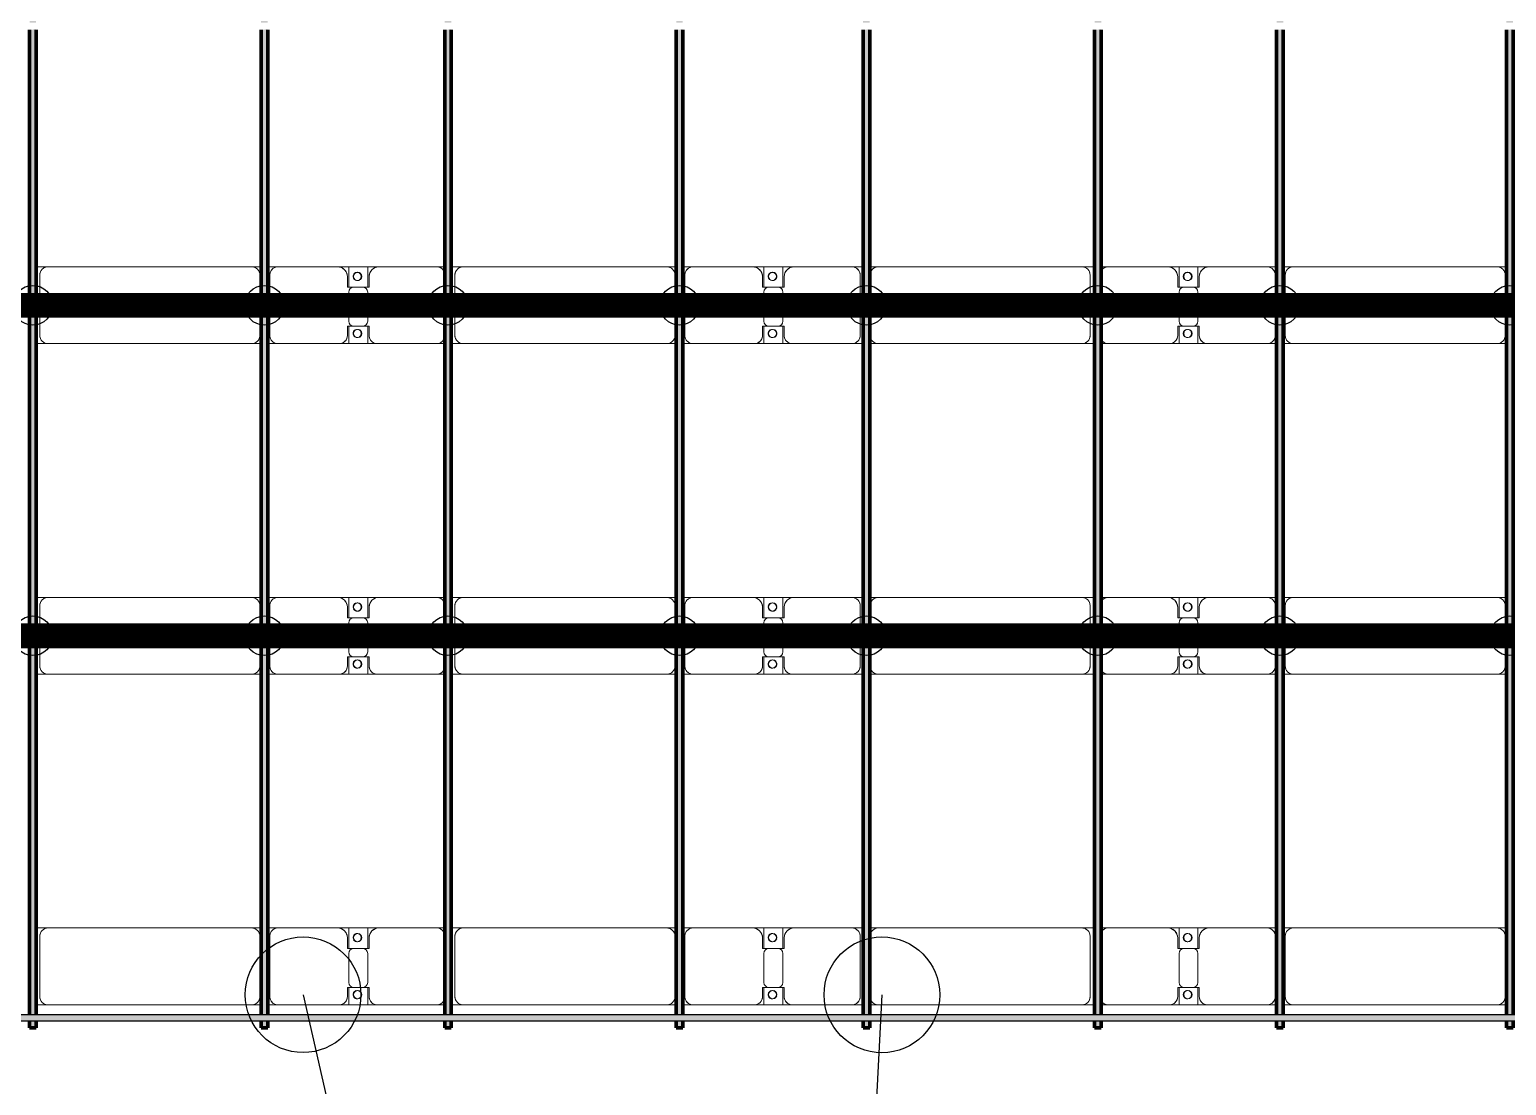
# Model space of a CAD drawing. Header units: millimetres. Extents: x -268744 to 115753, y -96240 to -10461.
# Drawn here: x -171919 to -162989, y -71036 to -64648 of the extents above; entities that cross this region are included whole.
import ezdxf

# ---------------------------------------------------------------- set-up
doc = ezdxf.new("R2010")
doc.units = ezdxf.units.MM
doc.layers.add('A-GENM', color=13, linetype='Continuous', lineweight=9)
doc.layers.add('S-BEAM', color=12, linetype='Continuous', lineweight=9)
for name, color, linetype in [('GC-BICH NEO', 6, 'Continuous'), ('GC-DAY NEO', 5, 'Continuous'), ('GC-HOP 40x60 GIA CUONG', 1, 'Continuous')]:
    doc.layers.add(name, color=color, linetype=linetype)

# ---------------------------------------------------------------- blocks, each defined once
blk = doc.blocks.new('Dầm C52 - Hộp 40x60-104813-KHUNG KẾT CẤU BÈ PIN 1')
at = {"layer": 'S-BEAM', "lineweight": 25}
blk.add_hatch(color=4, dxfattribs=at).paths.add_polyline_path([(-145811, -20), (145811, -20), (145811, 20), (-145811, 20)])
at = {"layer": 'S-BEAM', "color": 4, "lineweight": 25}
for p, q in [((-145811, 20), (145811, 20)), ((145811, -20), (-145811, -20))]:
    blk.add_line(p, q, dxfattribs=at)
blk = doc.blocks.new('Dai phao do pin - DẢI PHAO ĐỠ PIN-V29-KHUNG KẾT CẤU BÈ PIN 1')
at = {"layer": 'A-GENM', "color": 7}
for p, q in [((9347.6, 241.6), (9419.7, 241.6)), ((9347.6, 241.6), (9419.7, 241.6)), ((9369.7, 191.6), (9369.7, -173.4)), ((10650.3, 241.6), (9419.7, 241.6)), ((10650.3, 241.6), (10707.6, 241.6)), ((10650.3, 241.6), (10707.6, 241.6)), ((10700.3, -173.4), (10700.3, 191.6)), ((10747.6, 241.6), (10809.7, 241.6)), ((10747.6, 241.6), (10809.7, 241.6)), ((10759.7, 191.6), (10759.7, -173.4)), ((11169.7, 241.6), (10809.7, 241.6)), ((11169.7, 241.6), (11352.2, 241.6)), ((11352.2, 241.6), (11169.7, 241.6)), ((11229.7, 118.2), (11229.7, 181.6)), ((11237.8, 241.6), (11420.3, 241.6)), ((11237.8, 116.2), (11237.8, 241.6)), ((11420.3, 241.6), (11237.8, 241.6)), ((11352.2, 241.6), (11352.2, 116.2)), ((11360.3, 181.6), (11360.3, 118.2)), ((11770.3, 241.6), (11420.3, 241.6)), ((11770.3, 241.6), (11817.6, 241.6)), ((11770.3, 241.6), (11817.6, 241.6)), ((11857.6, 241.6), (11929.7, 241.6)), ((11857.6, 241.6), (11929.7, 241.6)), ((11879.7, 191.6), (11879.7, -173.4)), ((13160.3, 241.6), (11929.7, 241.6)), ((13160.3, 241.6), (13217.6, 241.6)), ((13160.3, 241.6), (13217.6, 241.6)), ((13210.3, -173.4), (13210.3, 191.6)), ((13257.6, 241.6), (13319.7, 241.6)), ((13257.6, 241.6), (13319.7, 241.6)), ((13269.7, 191.6), (13269.7, -173.4)), ((13679.7, 241.6), (13319.7, 241.6)), ((13679.7, 241.6), (13862.2, 241.6)), ((13862.2, 241.6), (13679.7, 241.6)), ((13739.7, 118.2), (13739.7, 181.6)), ((13747.8, 241.6), (13930.3, 241.6)), ((13747.8, 116.2), (13747.8, 241.6)), ((13930.3, 241.6), (13747.8, 241.6)), ((13862.2, 241.6), (13862.2, 116.2)), ((13870.3, 181.6), (13870.3, 118.2)), ((14280.3, 241.6), (13930.3, 241.6)), ((14280.3, 241.6), (14343.2, 241.6)), ((14280.3, 241.6), (14343.2, 241.6)), ((14330.3, -173.4), (14330.3, 191.6)), ((14387.6, 241.6), (14439.7, 241.6)), ((14387.6, 241.6), (14439.7, 241.6)), ((14389.7, 191.6), (14389.7, -173.4)), ((15670.3, 241.6), (14439.7, 241.6)), ((15670.3, 241.6), (15747.6, 241.6)), ((15670.3, 241.6), (15747.6, 241.6)), ((15720.3, -173.4), (15720.3, 191.6)), ((15787.6, 241.6), (15829.7, 241.6)), ((15787.6, 241.6), (15829.7, 241.6)), ((16189.7, 241.6), (15829.7, 241.6)), ((16189.7, 241.6), (16372.2, 241.6)), ((16372.2, 241.6), (16189.7, 241.6)), ((16249.7, 118.2), (16249.7, 181.6)), ((16257.8, 241.6), (16440.3, 241.6)), ((16257.8, 116.2), (16257.8, 241.6)), ((16440.3, 241.6), (16257.8, 241.6)), ((16372.2, 241.6), (16372.2, 116.2)), ((16380.3, 181.6), (16380.3, 118.2)), ((16790.3, 241.6), (16440.3, 241.6)), ((16790.3, 241.6), (16847.6, 241.6)), ((16790.3, 241.6), (16847.6, 241.6)), ((16840.3, -173.4), (16840.3, 191.6)), ((16887.6, 241.6), (16949.7, 241.6)), ((16887.6, 241.6), (16949.7, 241.6)), ((16899.7, 191.6), (16899.7, -173.4)), ((18180.3, 241.6), (16949.7, 241.6)), ((18180.3, 241.6), (18237.6, 241.6)), ((18180.3, 241.6), (18237.6, 241.6)), ((18230.3, -173.4), (18230.3, 191.6)), ((11322.2, 118.2), (11229.7, 118.2)), ((11360.3, 118.2), (11267.8, 118.2)), ((13832.2, 118.2), (13739.7, 118.2)), ((13870.3, 118.2), (13777.8, 118.2)), ((16342.2, 118.2), (16249.7, 118.2)), ((16380.3, 118.2), (16287.8, 118.2)), ((11237.8, 88.2), (11237.8, -88.2)), ((11352.2, -88.2), (11352.2, 88.2)), ((13747.8, 88.2), (13747.8, -88.2)), ((13862.2, -88.2), (13862.2, 88.2)), ((16257.8, 88.2), (16257.8, -88.2)), ((16372.2, -88.2), (16372.2, 88.2)), ((11229.7, -173.4), (11229.7, -118.2)), ((11229.7, -118.2), (11322.2, -118.2)), ((11237.8, -223.4), (11237.8, -116.2)), ((11267.8, -118.2), (11360.3, -118.2)), ((11352.2, -116.2), (11352.2, -223.4)), ((11360.3, -118.2), (11360.3, -173.4)), ((13739.7, -173.4), (13739.7, -118.2)), ((13739.7, -118.2), (13832.2, -118.2)), ((13747.8, -223.4), (13747.8, -116.2)), ((13777.8, -118.2), (13870.3, -118.2)), ((13862.2, -116.2), (13862.2, -223.4)), ((13870.3, -118.2), (13870.3, -173.4)), ((16249.7, -173.4), (16249.7, -118.2)), ((16249.7, -118.2), (16342.2, -118.2)), ((16257.8, -223.4), (16257.8, -116.2)), ((16287.8, -118.2), (16380.3, -118.2)), ((16372.2, -116.2), (16372.2, -223.4)), ((16380.3, -118.2), (16380.3, -173.4)), ((9419.7, -223.4), (9347.6, -223.4)), ((9419.7, -223.4), (9347.6, -223.4)), ((9419.7, -223.4), (10650.3, -223.4)), ((10707.6, -223.4), (10650.3, -223.4)), ((10707.6, -223.4), (10650.3, -223.4)), ((10809.7, -223.4), (10747.6, -223.4)), ((10809.7, -223.4), (10747.6, -223.4)), ((10809.7, -223.4), (11179.7, -223.4)), ((11352.2, -223.4), (11179.7, -223.4)), ((11179.7, -223.4), (11352.2, -223.4)), ((11410.3, -223.4), (11237.8, -223.4)), ((11237.8, -223.4), (11410.3, -223.4)), ((11410.3, -223.4), (11770.3, -223.4)), ((11817.6, -223.4), (11770.3, -223.4)), ((11817.6, -223.4), (11770.3, -223.4)), ((11925.9, -223.4), (11857.6, -223.4)), ((11925.9, -223.4), (11857.6, -223.4)), ((11929.7, -223.4), (13160.3, -223.4)), ((13217.6, -223.4), (13160.3, -223.4)), ((13217.6, -223.4), (13160.3, -223.4)), ((13319.7, -223.4), (13257.6, -223.4)), ((13319.7, -223.4), (13257.6, -223.4)), ((13319.7, -223.4), (13689.7, -223.4)), ((13862.2, -223.4), (13689.7, -223.4)), ((13689.7, -223.4), (13862.2, -223.4)), ((13920.3, -223.4), (13747.8, -223.4)), ((13747.8, -223.4), (13920.3, -223.4)), ((13920.3, -223.4), (14280.3, -223.4)), ((14343.2, -223.4), (14280.3, -223.4)), ((14343.2, -223.4), (14280.3, -223.4)), ((14439.7, -223.4), (14387.6, -223.4)), ((14439.7, -223.4), (14387.6, -223.4)), ((14439.7, -223.4), (15670.3, -223.4)), ((15747.6, -223.4), (15670.3, -223.4)), ((15747.6, -223.4), (15670.3, -223.4)), ((15829.7, -223.4), (15787.6, -223.4)), ((15829.7, -223.4), (15787.6, -223.4)), ((15829.7, -223.4), (16199.7, -223.4)), ((16372.2, -223.4), (16199.7, -223.4)), ((16199.7, -223.4), (16372.2, -223.4)), ((16430.3, -223.4), (16257.8, -223.4)), ((16257.8, -223.4), (16430.3, -223.4)), ((16430.3, -223.4), (16790.3, -223.4)), ((16847.6, -223.4), (16790.3, -223.4)), ((16847.6, -223.4), (16790.3, -223.4)), ((16949.7, -223.4), (16887.6, -223.4)), ((16949.7, -223.4), (16887.6, -223.4)), ((16949.7, -223.4), (18180.3, -223.4)), ((18237.6, -223.4), (18180.3, -223.4)), ((18237.6, -223.4), (18180.3, -223.4))]:
    blk.add_line(p, q, dxfattribs=at)
for centre, radius, start, end in [((9419.7, 191.6), 50, 90, 180), ((9419.7, 191.6), 50, 150, 180), ((9419.7, 191.6), 50, 105, 135), ((10650.3, 191.6), 50, 360, 90), ((10650.3, 191.6), 50, 60, 90), ((10650.3, 191.6), 50, 15, 30), ((10809.7, 191.6), 50, 90, 180), ((10809.7, 191.6), 50, 105, 180), ((11169.7, 181.6), 60, 360, 90), ((11169.7, 181.6), 60, 360, 60), ((11288.6, 183.2), 25, 360, 180), ((11288.6, 183.2), 25, 180, 0), ((11288.6, 183.2), 25, 360, 165), ((11291.4, 183.2), 25, 360, 180), ((11291.4, 183.2), 25, 90, 180), ((11291.4, 183.2), 25, 180, 0), ((11291.4, 183.2), 25, 180, 300), ((11288.6, 183.2), 25, 210, 0), ((11291.4, 183.2), 25, 15, 75), ((11420.3, 181.6), 60, 90, 180), ((11420.3, 181.6), 60, 120, 180), ((11770.3, 191.6), 50, 30, 90), ((11770.3, 191.6), 50, 30, 75), ((11929.7, 191.6), 50, 90, 180), ((11929.7, 191.6), 50, 150, 180), ((11929.7, 191.6), 50, 105, 135), ((13160.3, 191.6), 50, 360, 90), ((13160.3, 191.6), 50, 60, 90), ((13160.3, 191.6), 50, 15, 30), ((13319.7, 191.6), 50, 90, 180), ((13319.7, 191.6), 50, 105, 180), ((13679.7, 181.6), 60, 360, 90), ((13679.7, 181.6), 60, 5.96231, 60), ((13798.6, 183.2), 25, 0, 180), ((13798.6, 183.2), 25, 180, 0), ((13798.6, 183.2), 25, 360, 165), ((13801.4, 183.2), 25, 0, 180), ((13801.4, 183.2), 25, 90, 180), ((13801.4, 183.2), 25, 180, 0), ((13801.4, 183.2), 25, 180, 300), ((13798.6, 183.2), 25, 210, 360), ((13801.4, 183.2), 25, 15, 75), ((13930.3, 181.6), 60, 90, 180), ((13930.3, 181.6), 60, 120, 180), ((14280.3, 191.6), 50, 360, 90), ((14280.3, 191.6), 50, 360, 75), ((14439.7, 191.6), 50, 90, 180), ((14439.7, 191.6), 50, 150, 180), ((14439.7, 191.6), 50, 105, 135), ((15670.3, 191.6), 50, 360, 90), ((15670.3, 191.6), 50, 60, 90), ((15670.3, 191.6), 50, 15, 30), ((15829.7, 191.6), 50, 90, 150), ((15829.7, 191.6), 50, 105, 150), ((16189.7, 181.6), 60, 0, 90), ((16189.7, 181.6), 60, 0, 60), ((16308.6, 183.2), 25, 0, 180), ((16308.6, 183.2), 25, 180, 0), ((16308.6, 183.2), 25, 360, 165), ((16311.4, 183.2), 25, 0, 180), ((16311.4, 183.2), 25, 90, 180), ((16311.4, 183.2), 25, 180, 360), ((16311.4, 183.2), 25, 180, 300), ((16308.6, 183.2), 25, 210, 0), ((16311.4, 183.2), 25, 15, 75), ((16440.3, 181.6), 60, 90, 180), ((16440.3, 181.6), 60, 120, 180), ((16790.3, 191.6), 50, 0, 90), ((16790.3, 191.6), 50, 0, 75), ((16949.7, 191.6), 50, 90, 180), ((16949.7, 191.6), 50, 150, 180), ((16949.7, 191.6), 50, 105, 135), ((18180.3, 191.6), 50, 0, 90), ((18180.3, 191.6), 50, 60, 90), ((18180.3, 191.6), 50, 15, 30), ((11267.8, 88.2), 30, 90, 180), ((11291.4, 183.2), 25, 330, 345), ((11322.2, 88.2), 30, 0, 90), ((13777.8, 88.2), 30, 90, 180), ((13801.4, 183.2), 25, 330, 345), ((13832.2, 88.2), 30, 360, 90), ((16287.8, 88.2), 30, 90, 180), ((16311.4, 183.2), 25, 330, 345), ((16342.2, 88.2), 30, 0, 90), ((11267.8, -88.2), 30, 180, 270), ((11322.2, -88.2), 30, 270, 0), ((13777.8, -88.2), 30, 180, 270), ((13832.2, -88.2), 30, 270, 0), ((16287.8, -88.2), 30, 180, 270), ((16342.2, -88.2), 30, 270, 0), ((9419.7, -173.4), 50, 180, 270), ((9419.7, -173.4), 50, 180, 210), ((10650.3, -173.4), 50, 270, 360), ((10650.3, -173.4), 50, 330, 360), ((10809.7, -173.4), 50, 180, 270), ((10809.7, -173.4), 50, 180, 255), ((11179.7, -173.4), 50, 270, 0), ((11179.7, -173.4), 50, 285, 0), ((11288.6, -161.8), 25, 0, 180), ((11288.6, -161.8), 25, 180, 0), ((11288.6, -161.8), 25, 105, 165), ((11288.6, -161.8), 25, 195, 0), ((11291.4, -161.8), 25, 0, 180), ((11291.4, -161.8), 25, 105, 180), ((11291.4, -161.8), 25, 180, 0), ((11291.4, -161.8), 25, 180, 270), ((11288.6, -161.8), 25, 360, 75), ((11291.4, -161.8), 25, 15, 75), ((11291.4, -161.8), 25, 285, 345), ((11410.3, -173.4), 50, 180, 270), ((11410.3, -173.4), 50, 180, 255), ((11929.7, -173.4), 50, 180, 270), ((11929.7, -173.4), 50, 180, 210), ((13160.3, -173.4), 50, 270, 0), ((13160.3, -173.4), 50, 330, 0), ((13319.7, -173.4), 50, 180, 270), ((13319.7, -173.4), 50, 180, 255), ((13689.7, -173.4), 50, 270, 360), ((13798.6, -161.8), 25, 0, 180), ((13798.6, -161.8), 25, 180, 0), ((13798.6, -161.8), 25, 105, 165), ((13798.6, -161.8), 25, 195, 0), ((13801.4, -161.8), 25, 0, 180), ((13801.4, -161.8), 25, 105, 180), ((13801.4, -161.8), 25, 180, 0), ((13801.4, -161.8), 25, 180, 270), ((13798.6, -161.8), 25, 0, 75), ((13801.4, -161.8), 25, 15, 75), ((13801.4, -161.8), 25, 285, 345), ((13920.3, -173.4), 50, 180, 270), ((13920.3, -173.4), 50, 180, 255), ((14280.3, -173.4), 50, 270, 0), ((14280.3, -173.4), 50, 285, 0), ((14439.7, -173.4), 50, 180, 270), ((14439.7, -173.4), 50, 180, 210), ((15670.3, -173.4), 50, 270, 0), ((15670.3, -173.4), 50, 330, 0), ((16199.7, -173.4), 50, 270, 360), ((16199.7, -173.4), 50, 285, 360), ((16308.6, -161.8), 25, 360, 180), ((16308.6, -161.8), 25, 180, 360), ((16308.6, -161.8), 25, 105, 165), ((16308.6, -161.8), 25, 195, 360), ((16311.4, -161.8), 25, 0, 180), ((16311.4, -161.8), 25, 105, 180), ((16311.4, -161.8), 25, 180, 0), ((16311.4, -161.8), 25, 180, 270), ((16308.6, -161.8), 25, 0, 75), ((16311.4, -161.8), 25, 15, 75), ((16311.4, -161.8), 25, 285, 345), ((16430.3, -173.4), 50, 180, 270), ((16430.3, -173.4), 50, 180, 255), ((16790.3, -173.4), 50, 270, 360), ((16790.3, -173.4), 50, 285, 360), ((16949.7, -173.4), 50, 180, 270), ((16949.7, -173.4), 50, 180, 210), ((18180.3, -173.4), 50, 270, 0), ((18180.3, -173.4), 50, 330, 360), ((9419.7, -173.4), 50, 240, 270), ((10650.3, -173.4), 50, 285, 300), ((11770.3, -173.4), 50, 270, 330), ((11770.3, -173.4), 50, 285, 330), ((11929.7, -173.4), 50, 240, 255), ((13160.3, -173.4), 50, 285, 300), ((13689.7, -173.4), 50, 285, 352.84523), ((14439.7, -173.4), 50, 240, 270), ((15670.3, -173.4), 50, 285, 300), ((15829.7, -173.4), 50, 210, 270), ((15829.7, -173.4), 50, 210, 255), ((16949.7, -173.4), 50, 240, 270), ((18180.3, -173.4), 50, 285, 300)]:
    blk.add_arc(centre, radius, start, end, dxfattribs=at)
blk = doc.blocks.new('Dai phao do pin - DẢI PHAO ĐỠ PIN-V30-KHUNG KẾT CẤU BÈ PIN 1')
at = {"layer": 'A-GENM', "color": 7}
for p, q in [((9347.6, 241.6), (9419.7, 241.6)), ((9347.6, 241.6), (9419.7, 241.6)), ((9369.7, 191.6), (9369.7, -173.4)), ((10650.3, 241.6), (9419.7, 241.6)), ((10650.3, 241.6), (10707.6, 241.6)), ((10650.3, 241.6), (10707.6, 241.6)), ((10700.3, -173.4), (10700.3, 191.6)), ((10747.6, 241.6), (10809.7, 241.6)), ((10747.6, 241.6), (10809.7, 241.6)), ((10759.7, 191.6), (10759.7, -173.4)), ((11169.7, 241.6), (10809.7, 241.6)), ((11169.7, 241.6), (11352.2, 241.6)), ((11352.2, 241.6), (11169.7, 241.6)), ((11229.7, 118.2), (11229.7, 181.6)), ((11237.8, 241.6), (11420.3, 241.6)), ((11237.8, 116.2), (11237.8, 241.6)), ((11420.3, 241.6), (11237.8, 241.6)), ((11352.2, 241.6), (11352.2, 116.2)), ((11360.3, 181.6), (11360.3, 118.2)), ((11770.3, 241.6), (11420.3, 241.6)), ((11770.3, 241.6), (11817.6, 241.6)), ((11770.3, 241.6), (11817.6, 241.6)), ((11857.6, 241.6), (11929.7, 241.6)), ((11857.6, 241.6), (11929.7, 241.6)), ((11879.7, 191.6), (11879.7, -173.4)), ((13160.3, 241.6), (11929.7, 241.6)), ((13160.3, 241.6), (13217.6, 241.6)), ((13160.3, 241.6), (13217.6, 241.6)), ((13210.3, -173.4), (13210.3, 191.6)), ((13257.6, 241.6), (13319.7, 241.6)), ((13257.6, 241.6), (13319.7, 241.6)), ((13269.7, 191.6), (13269.7, -173.4)), ((13679.7, 241.6), (13319.7, 241.6)), ((13679.7, 241.6), (13862.2, 241.6)), ((13862.2, 241.6), (13679.7, 241.6)), ((13739.7, 118.2), (13739.7, 181.6)), ((13747.8, 241.6), (13930.3, 241.6)), ((13747.8, 116.2), (13747.8, 241.6)), ((13930.3, 241.6), (13747.8, 241.6)), ((13862.2, 241.6), (13862.2, 116.2)), ((13870.3, 181.6), (13870.3, 118.2)), ((14280.3, 241.6), (13930.3, 241.6)), ((14280.3, 241.6), (14343.2, 241.6)), ((14280.3, 241.6), (14343.2, 241.6)), ((14330.3, -173.4), (14330.3, 191.6)), ((14387.6, 241.6), (14439.7, 241.6)), ((14387.6, 241.6), (14439.7, 241.6)), ((14389.7, 191.6), (14389.7, -173.4)), ((15670.3, 241.6), (14439.7, 241.6)), ((15670.3, 241.6), (15747.6, 241.6)), ((15670.3, 241.6), (15747.6, 241.6)), ((15720.3, -173.4), (15720.3, 191.6)), ((15787.6, 241.6), (15829.7, 241.6)), ((15787.6, 241.6), (15829.7, 241.6)), ((16189.7, 241.6), (15829.7, 241.6)), ((16189.7, 241.6), (16372.2, 241.6)), ((16372.2, 241.6), (16189.7, 241.6)), ((16249.7, 118.2), (16249.7, 181.6)), ((16257.8, 241.6), (16440.3, 241.6)), ((16257.8, 116.2), (16257.8, 241.6)), ((16440.3, 241.6), (16257.8, 241.6)), ((16372.2, 241.6), (16372.2, 116.2)), ((16380.3, 181.6), (16380.3, 118.2)), ((16790.3, 241.6), (16440.3, 241.6)), ((16790.3, 241.6), (16847.6, 241.6)), ((16790.3, 241.6), (16847.6, 241.6)), ((16840.3, -173.4), (16840.3, 191.6)), ((16887.6, 241.6), (16949.7, 241.6)), ((16887.6, 241.6), (16949.7, 241.6)), ((16899.7, 191.6), (16899.7, -173.4)), ((18180.3, 241.6), (16949.7, 241.6)), ((18180.3, 241.6), (18237.6, 241.6)), ((18180.3, 241.6), (18237.6, 241.6)), ((18230.3, -173.4), (18230.3, 191.6)), ((11322.2, 118.2), (11229.7, 118.2)), ((11360.3, 118.2), (11267.8, 118.2)), ((13832.2, 118.2), (13739.7, 118.2)), ((13870.3, 118.2), (13777.8, 118.2)), ((16342.2, 118.2), (16249.7, 118.2)), ((16380.3, 118.2), (16287.8, 118.2)), ((11237.8, 88.2), (11237.8, -88.2)), ((11352.2, -88.2), (11352.2, 88.2)), ((13747.8, 88.2), (13747.8, -88.2)), ((13862.2, -88.2), (13862.2, 88.2)), ((16257.8, 88.2), (16257.8, -88.2)), ((16372.2, -88.2), (16372.2, 88.2)), ((11229.7, -173.4), (11229.7, -118.2)), ((11229.7, -118.2), (11322.2, -118.2)), ((11237.8, -223.4), (11237.8, -116.2)), ((11267.8, -118.2), (11360.3, -118.2)), ((11352.2, -116.2), (11352.2, -223.4)), ((11360.3, -118.2), (11360.3, -173.4)), ((13739.7, -173.4), (13739.7, -118.2)), ((13739.7, -118.2), (13832.2, -118.2)), ((13747.8, -223.4), (13747.8, -116.2)), ((13777.8, -118.2), (13870.3, -118.2)), ((13862.2, -116.2), (13862.2, -223.4)), ((13870.3, -118.2), (13870.3, -173.4)), ((16249.7, -173.4), (16249.7, -118.2)), ((16249.7, -118.2), (16342.2, -118.2)), ((16257.8, -223.4), (16257.8, -116.2)), ((16287.8, -118.2), (16380.3, -118.2)), ((16372.2, -116.2), (16372.2, -223.4)), ((16380.3, -118.2), (16380.3, -173.4)), ((9419.7, -223.4), (9347.6, -223.4)), ((9419.7, -223.4), (9347.6, -223.4)), ((9419.7, -223.4), (10650.3, -223.4)), ((10707.6, -223.4), (10650.3, -223.4)), ((10707.6, -223.4), (10650.3, -223.4)), ((10809.7, -223.4), (10747.6, -223.4)), ((10809.7, -223.4), (10747.6, -223.4)), ((10809.7, -223.4), (11179.7, -223.4)), ((11352.2, -223.4), (11179.7, -223.4)), ((11179.7, -223.4), (11352.2, -223.4)), ((11410.3, -223.4), (11237.8, -223.4)), ((11237.8, -223.4), (11410.3, -223.4)), ((11410.3, -223.4), (11770.3, -223.4)), ((11817.6, -223.4), (11770.3, -223.4)), ((11817.6, -223.4), (11770.3, -223.4)), ((11929.7, -223.4), (11857.6, -223.4)), ((11929.7, -223.4), (11857.6, -223.4)), ((11929.7, -223.4), (13160.3, -223.4)), ((13217.6, -223.4), (13160.3, -223.4)), ((13217.6, -223.4), (13160.3, -223.4)), ((13319.7, -223.4), (13257.6, -223.4)), ((13319.7, -223.4), (13257.6, -223.4)), ((13319.7, -223.4), (13689.7, -223.4)), ((13862.2, -223.4), (13689.7, -223.4)), ((13689.7, -223.4), (13862.2, -223.4)), ((13920.3, -223.4), (13747.8, -223.4)), ((13747.8, -223.4), (13920.3, -223.4)), ((13920.3, -223.4), (14280.3, -223.4)), ((14343.2, -223.4), (14280.3, -223.4)), ((14343.2, -223.4), (14280.3, -223.4)), ((14439.7, -223.4), (14387.6, -223.4)), ((14439.7, -223.4), (14387.6, -223.4)), ((14439.7, -223.4), (15670.3, -223.4)), ((15747.6, -223.4), (15670.3, -223.4)), ((15747.6, -223.4), (15670.3, -223.4)), ((15829.7, -223.4), (15787.6, -223.4)), ((15829.7, -223.4), (15787.6, -223.4)), ((15829.7, -223.4), (16199.7, -223.4)), ((16372.2, -223.4), (16199.7, -223.4)), ((16199.7, -223.4), (16372.2, -223.4)), ((16430.3, -223.4), (16257.8, -223.4)), ((16257.8, -223.4), (16430.3, -223.4)), ((16430.3, -223.4), (16790.3, -223.4)), ((16847.6, -223.4), (16790.3, -223.4)), ((16847.6, -223.4), (16790.3, -223.4)), ((16949.7, -223.4), (16887.6, -223.4)), ((16949.7, -223.4), (16887.6, -223.4)), ((16949.7, -223.4), (18180.3, -223.4)), ((18237.6, -223.4), (18180.3, -223.4)), ((18237.6, -223.4), (18180.3, -223.4))]:
    blk.add_line(p, q, dxfattribs=at)
for centre, radius, start, end in [((9419.7, 191.6), 50, 90, 180), ((9419.7, 191.6), 50, 150, 180), ((9419.7, 191.6), 50, 105, 135), ((10650.3, 191.6), 50, 360, 90), ((10650.3, 191.6), 50, 60, 90), ((10650.3, 191.6), 50, 15, 30), ((10809.7, 191.6), 50, 90, 180), ((10809.7, 191.6), 50, 105, 180), ((11169.7, 181.6), 60, 360, 90), ((11169.7, 181.6), 60, 360, 60), ((11288.6, 183.2), 25, 360, 180), ((11288.6, 183.2), 25, 180, 0), ((11288.6, 183.2), 25, 360, 165), ((11291.4, 183.2), 25, 360, 180), ((11291.4, 183.2), 25, 90, 180), ((11291.4, 183.2), 25, 180, 0), ((11291.4, 183.2), 25, 180, 300), ((11288.6, 183.2), 25, 210, 0), ((11291.4, 183.2), 25, 15, 75), ((11420.3, 181.6), 60, 90, 180), ((11420.3, 181.6), 60, 120, 180), ((11770.3, 191.6), 50, 30, 90), ((11770.3, 191.6), 50, 30, 75), ((11929.7, 191.6), 50, 90, 180), ((11929.7, 191.6), 50, 150, 180), ((11929.7, 191.6), 50, 105, 135), ((13160.3, 191.6), 50, 360, 90), ((13160.3, 191.6), 50, 60, 90), ((13160.3, 191.6), 50, 15, 30), ((13319.7, 191.6), 50, 90, 180), ((13319.7, 191.6), 50, 105, 180), ((13679.7, 181.6), 60, 360, 90), ((13679.7, 181.6), 60, 5.96231, 60), ((13798.6, 183.2), 25, 0, 180), ((13798.6, 183.2), 25, 180, 0), ((13798.6, 183.2), 25, 360, 165), ((13801.4, 183.2), 25, 0, 180), ((13801.4, 183.2), 25, 90, 180), ((13801.4, 183.2), 25, 180, 0), ((13801.4, 183.2), 25, 180, 300), ((13798.6, 183.2), 25, 210, 360), ((13801.4, 183.2), 25, 15, 75), ((13930.3, 181.6), 60, 90, 180), ((13930.3, 181.6), 60, 120, 180), ((14280.3, 191.6), 50, 360, 90), ((14280.3, 191.6), 50, 360, 75), ((14439.7, 191.6), 50, 90, 180), ((14439.7, 191.6), 50, 150, 180), ((14439.7, 191.6), 50, 105, 135), ((15670.3, 191.6), 50, 360, 90), ((15670.3, 191.6), 50, 60, 90), ((15670.3, 191.6), 50, 15, 30), ((15829.7, 191.6), 50, 90, 150), ((15829.7, 191.6), 50, 105, 150), ((16189.7, 181.6), 60, 0, 90), ((16189.7, 181.6), 60, 0, 60), ((16308.6, 183.2), 25, 0, 180), ((16308.6, 183.2), 25, 180, 0), ((16308.6, 183.2), 25, 360, 165), ((16311.4, 183.2), 25, 0, 180), ((16311.4, 183.2), 25, 90, 180), ((16311.4, 183.2), 25, 180, 360), ((16311.4, 183.2), 25, 180, 300), ((16308.6, 183.2), 25, 210, 0), ((16311.4, 183.2), 25, 15, 75), ((16440.3, 181.6), 60, 90, 180), ((16440.3, 181.6), 60, 120, 180), ((16790.3, 191.6), 50, 0, 90), ((16790.3, 191.6), 50, 0, 75), ((16949.7, 191.6), 50, 90, 180), ((16949.7, 191.6), 50, 150, 180), ((16949.7, 191.6), 50, 105, 135), ((18180.3, 191.6), 50, 0, 90), ((18180.3, 191.6), 50, 60, 90), ((18180.3, 191.6), 50, 15, 30), ((11267.8, 88.2), 30, 90, 180), ((11291.4, 183.2), 25, 330, 345), ((11322.2, 88.2), 30, 0, 90), ((13777.8, 88.2), 30, 90, 180), ((13801.4, 183.2), 25, 330, 345), ((13832.2, 88.2), 30, 360, 90), ((16287.8, 88.2), 30, 90, 180), ((16311.4, 183.2), 25, 330, 345), ((16342.2, 88.2), 30, 0, 90), ((11267.8, -88.2), 30, 180, 270), ((11322.2, -88.2), 30, 270, 0), ((13777.8, -88.2), 30, 180, 270), ((13832.2, -88.2), 30, 270, 0), ((16287.8, -88.2), 30, 180, 270), ((16342.2, -88.2), 30, 270, 0), ((9419.7, -173.4), 50, 180, 270), ((9419.7, -173.4), 50, 180, 210), ((10650.3, -173.4), 50, 270, 360), ((10650.3, -173.4), 50, 330, 360), ((10809.7, -173.4), 50, 180, 270), ((10809.7, -173.4), 50, 180, 255), ((11179.7, -173.4), 50, 270, 0), ((11179.7, -173.4), 50, 285, 0), ((11288.6, -161.8), 25, 0, 180), ((11288.6, -161.8), 25, 180, 0), ((11288.6, -161.8), 25, 105, 165), ((11288.6, -161.8), 25, 195, 0), ((11291.4, -161.8), 25, 0, 180), ((11291.4, -161.8), 25, 105, 180), ((11291.4, -161.8), 25, 180, 0), ((11291.4, -161.8), 25, 180, 270), ((11288.6, -161.8), 25, 360, 75), ((11291.4, -161.8), 25, 15, 75), ((11291.4, -161.8), 25, 285, 345), ((11410.3, -173.4), 50, 180, 270), ((11410.3, -173.4), 50, 180, 255), ((11929.7, -173.4), 50, 180, 270), ((11929.7, -173.4), 50, 180, 210), ((13160.3, -173.4), 50, 270, 0), ((13160.3, -173.4), 50, 330, 0), ((13319.7, -173.4), 50, 180, 270), ((13319.7, -173.4), 50, 180, 255), ((13689.7, -173.4), 50, 270, 360), ((13798.6, -161.8), 25, 0, 180), ((13798.6, -161.8), 25, 180, 0), ((13798.6, -161.8), 25, 105, 165), ((13798.6, -161.8), 25, 195, 0), ((13801.4, -161.8), 25, 0, 180), ((13801.4, -161.8), 25, 105, 180), ((13801.4, -161.8), 25, 180, 0), ((13801.4, -161.8), 25, 180, 270), ((13798.6, -161.8), 25, 0, 75), ((13801.4, -161.8), 25, 15, 75), ((13801.4, -161.8), 25, 285, 345), ((13920.3, -173.4), 50, 180, 270), ((13920.3, -173.4), 50, 180, 255), ((14280.3, -173.4), 50, 270, 0), ((14280.3, -173.4), 50, 285, 0), ((14439.7, -173.4), 50, 180, 270), ((14439.7, -173.4), 50, 180, 210), ((15670.3, -173.4), 50, 270, 0), ((15670.3, -173.4), 50, 330, 0), ((16199.7, -173.4), 50, 270, 360), ((16199.7, -173.4), 50, 285, 360), ((16308.6, -161.8), 25, 360, 180), ((16308.6, -161.8), 25, 180, 360), ((16308.6, -161.8), 25, 105, 165), ((16308.6, -161.8), 25, 195, 360), ((16311.4, -161.8), 25, 0, 180), ((16311.4, -161.8), 25, 105, 180), ((16311.4, -161.8), 25, 180, 0), ((16311.4, -161.8), 25, 180, 270), ((16308.6, -161.8), 25, 0, 75), ((16311.4, -161.8), 25, 15, 75), ((16311.4, -161.8), 25, 285, 345), ((16430.3, -173.4), 50, 180, 270), ((16430.3, -173.4), 50, 180, 255), ((16790.3, -173.4), 50, 270, 360), ((16790.3, -173.4), 50, 285, 360), ((16949.7, -173.4), 50, 180, 270), ((16949.7, -173.4), 50, 180, 210), ((18180.3, -173.4), 50, 270, 0), ((18180.3, -173.4), 50, 330, 360), ((9419.7, -173.4), 50, 240, 270), ((10650.3, -173.4), 50, 285, 300), ((11770.3, -173.4), 50, 270, 330), ((11770.3, -173.4), 50, 285, 330), ((11929.7, -173.4), 50, 240, 270), ((13160.3, -173.4), 50, 285, 300), ((13689.7, -173.4), 50, 285, 352.84523), ((14439.7, -173.4), 50, 240, 270), ((15670.3, -173.4), 50, 285, 300), ((15829.7, -173.4), 50, 210, 270), ((15829.7, -173.4), 50, 210, 255), ((16949.7, -173.4), 50, 240, 270), ((18180.3, -173.4), 50, 285, 300)]:
    blk.add_arc(centre, radius, start, end, dxfattribs=at)
blk = doc.blocks.new('Dai phao do pin - DẢI PHAO ĐỠ PIN-V31-KHUNG KẾT CẤU BÈ PIN 1')
at = {"layer": 'A-GENM', "color": 7}
for p, q in [((9347.6, 241.6), (9419.7, 241.6)), ((9347.6, 241.6), (9419.7, 241.6)), ((9369.7, 191.6), (9369.7, -173.4)), ((10650.3, 241.6), (9419.7, 241.6)), ((10650.3, 241.6), (10707.6, 241.6)), ((10650.3, 241.6), (10707.6, 241.6)), ((10700.3, -173.4), (10700.3, 191.6)), ((10747.6, 241.6), (10809.7, 241.6)), ((10747.6, 241.6), (10809.7, 241.6)), ((10759.7, 191.6), (10759.7, -173.4)), ((11169.7, 241.6), (10809.7, 241.6)), ((11169.7, 241.6), (11352.2, 241.6)), ((11352.2, 241.6), (11169.7, 241.6)), ((11229.7, 118.2), (11229.7, 181.6)), ((11237.8, 241.6), (11420.3, 241.6)), ((11237.8, 116.2), (11237.8, 241.6)), ((11420.3, 241.6), (11237.8, 241.6)), ((11352.2, 241.6), (11352.2, 116.2)), ((11360.3, 181.6), (11360.3, 118.2)), ((11770.3, 241.6), (11420.3, 241.6)), ((11770.3, 241.6), (11817.6, 241.6)), ((11770.3, 241.6), (11817.6, 241.6)), ((11857.6, 241.6), (11925.9, 241.6)), ((11857.6, 241.6), (11925.9, 241.6)), ((11879.7, 191.6), (11879.7, -173.4)), ((13160.3, 241.6), (11929.7, 241.6)), ((13160.3, 241.6), (13217.6, 241.6)), ((13160.3, 241.6), (13217.6, 241.6)), ((13210.3, -173.4), (13210.3, 191.6)), ((13257.6, 241.6), (13319.7, 241.6)), ((13257.6, 241.6), (13319.7, 241.6)), ((13269.7, 191.6), (13269.7, -173.4)), ((13679.7, 241.6), (13319.7, 241.6)), ((13679.7, 241.6), (13862.2, 241.6)), ((13862.2, 241.6), (13679.7, 241.6)), ((13739.7, 118.2), (13739.7, 181.6)), ((13747.8, 241.6), (13930.3, 241.6)), ((13747.8, 116.2), (13747.8, 241.6)), ((13930.3, 241.6), (13747.8, 241.6)), ((13862.2, 241.6), (13862.2, 116.2)), ((13870.3, 181.6), (13870.3, 118.2)), ((14280.3, 241.6), (13930.3, 241.6)), ((14280.3, 241.6), (14343.2, 241.6)), ((14280.3, 241.6), (14343.2, 241.6)), ((14330.3, -173.4), (14330.3, 191.6)), ((14387.6, 241.6), (14439.7, 241.6)), ((14387.6, 241.6), (14439.7, 241.6)), ((14389.7, 191.6), (14389.7, -173.4)), ((15670.3, 241.6), (14439.7, 241.6)), ((15670.3, 241.6), (15747.6, 241.6)), ((15670.3, 241.6), (15747.6, 241.6)), ((15720.3, -173.4), (15720.3, 191.6)), ((15787.6, 241.6), (15829.7, 241.6)), ((15787.6, 241.6), (15829.7, 241.6)), ((16189.7, 241.6), (15829.7, 241.6)), ((16189.7, 241.6), (16372.2, 241.6)), ((16372.2, 241.6), (16189.7, 241.6)), ((16249.7, 118.2), (16249.7, 181.6)), ((16257.8, 241.6), (16440.3, 241.6)), ((16257.8, 116.2), (16257.8, 241.6)), ((16440.3, 241.6), (16257.8, 241.6)), ((16372.2, 241.6), (16372.2, 116.2)), ((16380.3, 181.6), (16380.3, 118.2)), ((16790.3, 241.6), (16440.3, 241.6)), ((16790.3, 241.6), (16847.6, 241.6)), ((16790.3, 241.6), (16847.6, 241.6)), ((16840.3, -173.4), (16840.3, 191.6)), ((16887.6, 241.6), (16949.7, 241.6)), ((16887.6, 241.6), (16949.7, 241.6)), ((16899.7, 191.6), (16899.7, -173.4)), ((18180.3, 241.6), (16949.7, 241.6)), ((18180.3, 241.6), (18237.6, 241.6)), ((18180.3, 241.6), (18237.6, 241.6)), ((18230.3, -173.4), (18230.3, 191.6)), ((11322.2, 118.2), (11229.7, 118.2)), ((11360.3, 118.2), (11267.8, 118.2)), ((13832.2, 118.2), (13739.7, 118.2)), ((13870.3, 118.2), (13777.8, 118.2)), ((16342.2, 118.2), (16249.7, 118.2)), ((16380.3, 118.2), (16287.8, 118.2)), ((11237.8, 88.2), (11237.8, -88.2)), ((11352.2, -88.2), (11352.2, 88.2)), ((13747.8, 88.2), (13747.8, -88.2)), ((13862.2, -88.2), (13862.2, 88.2)), ((16257.8, 88.2), (16257.8, -88.2)), ((16372.2, -88.2), (16372.2, 88.2)), ((11229.7, -173.4), (11229.7, -118.2)), ((11229.7, -118.2), (11322.2, -118.2)), ((11237.8, -223.4), (11237.8, -116.2)), ((11267.8, -118.2), (11360.3, -118.2)), ((11352.2, -116.2), (11352.2, -223.4)), ((11360.3, -118.2), (11360.3, -173.4)), ((13739.7, -173.4), (13739.7, -118.2)), ((13739.7, -118.2), (13832.2, -118.2)), ((13747.8, -223.4), (13747.8, -116.2)), ((13777.8, -118.2), (13870.3, -118.2)), ((13862.2, -116.2), (13862.2, -223.4)), ((13870.3, -118.2), (13870.3, -173.4)), ((16249.7, -173.4), (16249.7, -118.2)), ((16249.7, -118.2), (16342.2, -118.2)), ((16257.8, -223.4), (16257.8, -116.2)), ((16287.8, -118.2), (16380.3, -118.2)), ((16372.2, -116.2), (16372.2, -223.4)), ((16380.3, -118.2), (16380.3, -173.4)), ((9419.7, -223.4), (9347.6, -223.4)), ((9419.7, -223.4), (9347.6, -223.4)), ((9419.7, -223.4), (10650.3, -223.4)), ((10707.6, -223.4), (10650.3, -223.4)), ((10707.6, -223.4), (10650.3, -223.4)), ((10809.7, -223.4), (10747.6, -223.4)), ((10809.7, -223.4), (10747.6, -223.4)), ((10809.7, -223.4), (11179.7, -223.4)), ((11352.2, -223.4), (11179.7, -223.4)), ((11179.7, -223.4), (11352.2, -223.4)), ((11410.3, -223.4), (11237.8, -223.4)), ((11237.8, -223.4), (11410.3, -223.4)), ((11410.3, -223.4), (11770.3, -223.4)), ((11817.6, -223.4), (11770.3, -223.4)), ((11817.6, -223.4), (11770.3, -223.4)), ((11929.7, -223.4), (11857.6, -223.4)), ((11929.7, -223.4), (11857.6, -223.4)), ((11929.7, -223.4), (13160.3, -223.4)), ((13217.6, -223.4), (13160.3, -223.4)), ((13217.6, -223.4), (13160.3, -223.4)), ((13319.7, -223.4), (13257.6, -223.4)), ((13319.7, -223.4), (13257.6, -223.4)), ((13319.7, -223.4), (13689.7, -223.4)), ((13862.2, -223.4), (13689.7, -223.4)), ((13689.7, -223.4), (13862.2, -223.4)), ((13920.3, -223.4), (13747.8, -223.4)), ((13747.8, -223.4), (13920.3, -223.4)), ((13920.3, -223.4), (14280.3, -223.4)), ((14347.6, -223.4), (14280.3, -223.4)), ((14347.6, -223.4), (14280.3, -223.4)), ((14439.7, -223.4), (14387.6, -223.4)), ((14439.7, -223.4), (14387.6, -223.4)), ((14439.7, -223.4), (15670.3, -223.4)), ((15747.6, -223.4), (15670.3, -223.4)), ((15747.6, -223.4), (15670.3, -223.4)), ((15829.7, -223.4), (15787.6, -223.4)), ((15829.7, -223.4), (15787.6, -223.4)), ((15829.7, -223.4), (16199.7, -223.4)), ((16372.2, -223.4), (16199.7, -223.4)), ((16199.7, -223.4), (16372.2, -223.4)), ((16430.3, -223.4), (16257.8, -223.4)), ((16257.8, -223.4), (16430.3, -223.4)), ((16430.3, -223.4), (16790.3, -223.4)), ((16847.6, -223.4), (16790.3, -223.4)), ((16847.6, -223.4), (16790.3, -223.4)), ((16949.7, -223.4), (16887.6, -223.4)), ((16949.7, -223.4), (16887.6, -223.4)), ((16949.7, -223.4), (18180.3, -223.4)), ((18237.6, -223.4), (18180.3, -223.4)), ((18237.6, -223.4), (18180.3, -223.4))]:
    blk.add_line(p, q, dxfattribs=at)
for centre, radius, start, end in [((9419.7, 191.6), 50, 90, 180), ((9419.7, 191.6), 50, 150, 180), ((9419.7, 191.6), 50, 105, 135), ((10650.3, 191.6), 50, 360, 90), ((10650.3, 191.6), 50, 60, 90), ((10650.3, 191.6), 50, 15, 30), ((10809.7, 191.6), 50, 90, 180), ((10809.7, 191.6), 50, 105, 180), ((11169.7, 181.6), 60, 360, 90), ((11169.7, 181.6), 60, 360, 60), ((11288.6, 183.2), 25, 360, 180), ((11288.6, 183.2), 25, 180, 0), ((11288.6, 183.2), 25, 360, 165), ((11291.4, 183.2), 25, 360, 180), ((11291.4, 183.2), 25, 90, 180), ((11291.4, 183.2), 25, 180, 0), ((11291.4, 183.2), 25, 180, 300), ((11288.6, 183.2), 25, 210, 0), ((11291.4, 183.2), 25, 15, 75), ((11420.3, 181.6), 60, 90, 180), ((11420.3, 181.6), 60, 120, 180), ((11770.3, 191.6), 50, 30, 90), ((11770.3, 191.6), 50, 30, 75), ((11929.7, 191.6), 50, 90, 180), ((11929.7, 191.6), 50, 150, 180), ((11929.7, 191.6), 50, 105, 135), ((13160.3, 191.6), 50, 360, 90), ((13160.3, 191.6), 50, 60, 90), ((13160.3, 191.6), 50, 15, 30), ((13319.7, 191.6), 50, 90, 180), ((13319.7, 191.6), 50, 105, 180), ((13679.7, 181.6), 60, 360, 90), ((13679.7, 181.6), 60, 5.96231, 60), ((13798.6, 183.2), 25, 0, 180), ((13798.6, 183.2), 25, 180, 0), ((13798.6, 183.2), 25, 360, 165), ((13801.4, 183.2), 25, 0, 180), ((13801.4, 183.2), 25, 90, 180), ((13801.4, 183.2), 25, 180, 0), ((13801.4, 183.2), 25, 180, 300), ((13798.6, 183.2), 25, 210, 360), ((13801.4, 183.2), 25, 15, 75), ((13930.3, 181.6), 60, 90, 180), ((13930.3, 181.6), 60, 120, 180), ((14280.3, 191.6), 50, 360, 90), ((14280.3, 191.6), 50, 360, 75), ((14439.7, 191.6), 50, 90, 180), ((14439.7, 191.6), 50, 150, 180), ((14439.7, 191.6), 50, 105, 135), ((15670.3, 191.6), 50, 360, 90), ((15670.3, 191.6), 50, 60, 90), ((15670.3, 191.6), 50, 15, 30), ((15829.7, 191.6), 50, 90, 150), ((15829.7, 191.6), 50, 105, 150), ((16189.7, 181.6), 60, 0, 90), ((16189.7, 181.6), 60, 0, 60), ((16308.6, 183.2), 25, 0, 180), ((16308.6, 183.2), 25, 180, 0), ((16308.6, 183.2), 25, 360, 165), ((16311.4, 183.2), 25, 0, 180), ((16311.4, 183.2), 25, 90, 180), ((16311.4, 183.2), 25, 180, 360), ((16311.4, 183.2), 25, 180, 300), ((16308.6, 183.2), 25, 210, 0), ((16311.4, 183.2), 25, 15, 75), ((16440.3, 181.6), 60, 90, 180), ((16440.3, 181.6), 60, 120, 180), ((16790.3, 191.6), 50, 0, 90), ((16790.3, 191.6), 50, 0, 75), ((16949.7, 191.6), 50, 90, 180), ((16949.7, 191.6), 50, 150, 180), ((16949.7, 191.6), 50, 105, 135), ((18180.3, 191.6), 50, 0, 90), ((18180.3, 191.6), 50, 60, 90), ((18180.3, 191.6), 50, 15, 30), ((11267.8, 88.2), 30, 90, 180), ((11291.4, 183.2), 25, 330, 345), ((11322.2, 88.2), 30, 0, 90), ((13777.8, 88.2), 30, 90, 180), ((13801.4, 183.2), 25, 330, 345), ((13832.2, 88.2), 30, 360, 90), ((16287.8, 88.2), 30, 90, 180), ((16311.4, 183.2), 25, 330, 345), ((16342.2, 88.2), 30, 0, 90), ((11267.8, -88.2), 30, 180, 270), ((11322.2, -88.2), 30, 270, 0), ((13777.8, -88.2), 30, 180, 270), ((13832.2, -88.2), 30, 270, 0), ((16287.8, -88.2), 30, 180, 270), ((16342.2, -88.2), 30, 270, 0), ((9419.7, -173.4), 50, 180, 270), ((9419.7, -173.4), 50, 180, 210), ((10650.3, -173.4), 50, 270, 360), ((10650.3, -173.4), 50, 330, 360), ((10809.7, -173.4), 50, 180, 270), ((10809.7, -173.4), 50, 180, 255), ((11179.7, -173.4), 50, 270, 0), ((11179.7, -173.4), 50, 285, 0), ((11288.6, -161.8), 25, 0, 180), ((11288.6, -161.8), 25, 180, 0), ((11288.6, -161.8), 25, 105, 165), ((11288.6, -161.8), 25, 195, 0), ((11291.4, -161.8), 25, 0, 180), ((11291.4, -161.8), 25, 105, 180), ((11291.4, -161.8), 25, 180, 0), ((11291.4, -161.8), 25, 180, 270), ((11288.6, -161.8), 25, 360, 75), ((11291.4, -161.8), 25, 15, 75), ((11291.4, -161.8), 25, 285, 345), ((11410.3, -173.4), 50, 180, 270), ((11410.3, -173.4), 50, 180, 255), ((11929.7, -173.4), 50, 180, 270), ((11929.7, -173.4), 50, 180, 210), ((13160.3, -173.4), 50, 270, 0), ((13160.3, -173.4), 50, 330, 0), ((13319.7, -173.4), 50, 180, 270), ((13319.7, -173.4), 50, 180, 255), ((13689.7, -173.4), 50, 270, 360), ((13798.6, -161.8), 25, 0, 180), ((13798.6, -161.8), 25, 180, 0), ((13798.6, -161.8), 25, 105, 165), ((13798.6, -161.8), 25, 195, 0), ((13801.4, -161.8), 25, 0, 180), ((13801.4, -161.8), 25, 105, 180), ((13801.4, -161.8), 25, 180, 0), ((13801.4, -161.8), 25, 180, 270), ((13798.6, -161.8), 25, 0, 75), ((13801.4, -161.8), 25, 15, 75), ((13801.4, -161.8), 25, 285, 345), ((13920.3, -173.4), 50, 180, 270), ((13920.3, -173.4), 50, 180, 255), ((14280.3, -173.4), 50, 270, 0), ((14280.3, -173.4), 50, 285, 0), ((14439.7, -173.4), 50, 180, 270), ((14439.7, -173.4), 50, 180, 210), ((15670.3, -173.4), 50, 270, 0), ((15670.3, -173.4), 50, 330, 0), ((16199.7, -173.4), 50, 270, 360), ((16199.7, -173.4), 50, 285, 360), ((16308.6, -161.8), 25, 360, 180), ((16308.6, -161.8), 25, 180, 360), ((16308.6, -161.8), 25, 105, 165), ((16308.6, -161.8), 25, 195, 360), ((16311.4, -161.8), 25, 0, 180), ((16311.4, -161.8), 25, 105, 180), ((16311.4, -161.8), 25, 180, 0), ((16311.4, -161.8), 25, 180, 270), ((16308.6, -161.8), 25, 0, 75), ((16311.4, -161.8), 25, 15, 75), ((16311.4, -161.8), 25, 285, 345), ((16430.3, -173.4), 50, 180, 270), ((16430.3, -173.4), 50, 180, 255), ((16790.3, -173.4), 50, 270, 360), ((16790.3, -173.4), 50, 285, 360), ((16949.7, -173.4), 50, 180, 270), ((16949.7, -173.4), 50, 180, 210), ((18180.3, -173.4), 50, 270, 0), ((18180.3, -173.4), 50, 330, 360), ((9419.7, -173.4), 50, 240, 270), ((10650.3, -173.4), 50, 285, 300), ((11770.3, -173.4), 50, 270, 330), ((11770.3, -173.4), 50, 285, 330), ((11929.7, -173.4), 50, 240, 270), ((13160.3, -173.4), 50, 285, 300), ((13689.7, -173.4), 50, 285, 352.84523), ((14439.7, -173.4), 50, 240, 270), ((15670.3, -173.4), 50, 285, 300), ((15829.7, -173.4), 50, 210, 270), ((15829.7, -173.4), 50, 210, 255), ((16949.7, -173.4), 50, 240, 270), ((18180.3, -173.4), 50, 285, 300)]:
    blk.add_arc(centre, radius, start, end, dxfattribs=at)
blk = doc.blocks.new('Dầm C52 - Dầm C52-V2-KHUNG KẾT CẤU BÈ PIN 1')
at = {"layer": 'S-BEAM', "lineweight": 140}
h = blk.add_hatch(color=1, dxfattribs=at)
h.paths.add_polyline_path([(-25480.9, 20), (-25480.9, -20), (-25440.9, -20), (-25440.9, 20)])
h.paths.add_polyline_path([(-25400.9, 20), (-25400.9, -20), (-19440.9, -20), (-19443, 20), (-24983.5, 20)])
h.paths.add_polyline_path([(-19400.9, 20), (-19400.9, -20), (-13440.9, -20), (-13440.9, 20), (-18519.6, 20)])
h.paths.add_polyline_path([(-13400.9, -20), (-7440.9, -20), (-7440.9, 20), (-13400.9, 20)])
h.paths.add_polyline_path([(-7400.9, 20), (-7400.9, -20), (-1440.9, -20), (-1440.9, 20), (-6515.3, 20)])
h.paths.add_polyline_path([(-1400.9, 20), (-1400.9, -20), (4559.1, -20), (4559.1, 20), (-974.9, 20)])
h.paths.add_polyline_path([(4599.1, -20), (10559.1, -20), (10559.1, 20), (4599.1, 20)])
h.paths.add_polyline_path([(10599.1, -20), (16559.1, -20), (16559.1, 20), (10599.1, 20)])
h.paths.add_polyline_path([(16599.1, 20), (16599.1, -20), (22559.1, -20), (22559.1, 20), (17493.2, 20)])
h.paths.add_polyline_path([(22599.1, 20), (22599.1, -20), (25259.1, -20), (25259.1, 20), (23033.7, 20)])
h.paths.add_polyline_path([(25299.1, -20), (25480.9, -20), (25480.9, 20), (25299.1, 20)])
at = {"layer": 'S-BEAM', "color": 1, "lineweight": 140}
for p, q in [((-25480.9, -20), (-25480.9, 20)), ((-25480.9, 20), (-25440.9, 20)), ((-25400.9, 20), (-19443, 20)), ((-25440.9, -20), (-25480.9, -20)), ((-19443, -20), (-25400.9, -20))]:
    blk.add_line(p, q, dxfattribs=at)
blk = doc.blocks.new('Dầm C52 - Dầm C52-V20-KHUNG KẾT CẤU BÈ PIN 1')
at = {"layer": 'S-BEAM', "lineweight": 140}
h = blk.add_hatch(color=1, dxfattribs=at)
h.paths.add_polyline_path([(-25480.9, 20), (-25480.9, -20), (-25440.9, -20), (-25440.9, 20)])
h.paths.add_polyline_path([(-25400.9, 1.6), (-25400.9, -20), (-19440.9, -20), (-19443, 20), (-25400.9, 20)])
h.paths.add_polyline_path([(-19400.9, -20), (-13440.9, -20), (-13440.9, 20), (-19400.9, 20), (-19400.9, 1.6)])
h.paths.add_polyline_path([(-13400.9, 1.6), (-13400.9, -20), (-7440.9, -20), (-7440.9, 20), (-13400.9, 20)])
h.paths.add_polyline_path([(-7400.9, 20), (-7400.9, -20), (-1440.9, -20), (-1440.9, 20), (-6515.3, 20)])
h.paths.add_polyline_path([(-1400.9, 1.6), (-1400.9, -20), (4559.1, -20), (4559.1, 20), (-1400.9, 20)])
h.paths.add_polyline_path([(4599.1, 1.6), (4599.1, -20), (10559.1, -20), (10559.1, 20), (4599.1, 20)])
h.paths.add_polyline_path([(10599.1, 20), (10599.1, -20), (16559.1, -20), (16559.1, 20), (11029.4, 20)])
h.paths.add_polyline_path([(16599.1, 20), (16599.1, -20), (22559.1, -20), (22559.1, 20), (17493.2, 20)])
h.paths.add_polyline_path([(22599.1, 1.6), (22599.1, -20), (25259.1, -20), (25259.1, 20), (22599.1, 20)])
h.paths.add_polyline_path([(25299.1, -20), (25441.8, -20), (25441.8, 20), (25299.1, 20), (25299.1, 1.6)])
at = {"layer": 'S-BEAM', "color": 1, "lineweight": 140}
for p, q in [((-25480.9, -20), (-25480.9, 20)), ((-25480.9, 20), (-25440.9, 20)), ((-25400.9, 20), (-19443, 20)), ((-25445.2, -20), (-25480.9, -20)), ((-19443, -20), (-25400.9, -20))]:
    blk.add_line(p, q, dxfattribs=at)
blk = doc.blocks.new('Dầm C52 - Dầm C52-V1-KHUNG KẾT CẤU BÈ PIN 1')
at = {"layer": 'S-BEAM', "lineweight": 140}
h = blk.add_hatch(color=1, dxfattribs=at)
h.paths.add_polyline_path([(-25480.9, 20), (-25480.9, -20), (-25440.9, -20), (-25445.2, 20)])
h.paths.add_polyline_path([(-25400.9, -20), (-19440.9, -20), (-19443, 20), (-25400.9, 20)])
h.paths.add_polyline_path([(-19400.9, 20), (-19400.9, -20), (-13440.9, -20), (-13440.9, 20), (-18981.3, 20)])
h.paths.add_polyline_path([(-13400.9, -20), (-7440.9, -20), (-7440.9, 20), (-13400.9, 20)])
h.paths.add_polyline_path([(-7400.9, 20), (-7400.9, -20), (-1440.9, -20), (-1440.9, 20), (-6977, 20)])
h.paths.add_polyline_path([(-1400.9, -20), (4559.1, -20), (4559.1, 20), (-1400.9, 20)])
h.paths.add_polyline_path([(4599.1, 20), (4599.1, -20), (10559.1, -20), (10559.1, 20), (5027.2, 20)])
h.paths.add_polyline_path([(10599.1, -20), (16559.1, -20), (16559.1, 20), (10599.1, 20)])
h.paths.add_polyline_path([(16599.1, 20), (16599.1, -20), (22559.1, -20), (22559.1, 20), (17031.5, 20)])
h.paths.add_polyline_path([(22599.1, -20), (25259.1, -20), (25259.1, 20), (22599.1, 20)])
h.paths.add_polyline_path([(25299.1, -20), (25480.9, -20), (25480.9, 20), (25299.1, 20)])
at = {"layer": 'S-BEAM', "color": 1, "lineweight": 140}
for p, q in [((-25480.9, -20), (-25480.9, 20)), ((-25480.9, 20), (-25445.2, 20)), ((-25400.9, 20), (-19443, 20)), ((-25445.2, -20), (-25480.9, -20)), ((-19443, -20), (-25400.9, -20))]:
    blk.add_line(p, q, dxfattribs=at)
blk = doc.blocks.new('Dầm C52 - Dầm C52-102503-KHUNG KẾT CẤU BÈ PIN 1')
at = {"layer": 'S-BEAM', "lineweight": 140}
h = blk.add_hatch(color=1, dxfattribs=at)
h.paths.add_polyline_path([(-25480.9, 20), (-25480.9, -20), (-25440.9, -20), (-25440.9, 20)])
h.paths.add_polyline_path([(-25400.9, 20), (-25400.9, -20), (-19440.9, -20), (-19443, 20), (-24983.5, 20)])
h.paths.add_polyline_path([(-19400.9, 20), (-19400.9, -20), (-13440.9, -20), (-13440.9, 20), (-17596.2, 20)])
h.paths.add_polyline_path([(-13400.9, -20), (-7440.9, -20), (-7440.9, 20), (-13400.9, 20)])
h.paths.add_polyline_path([(-7400.9, -20), (-1440.9, -20), (-1440.9, 20), (-7400.9, 20)])
h.paths.add_polyline_path([(-1400.9, -20), (4559.1, -20), (4559.1, 20), (-1400.9, 20)])
h.paths.add_polyline_path([(4599.1, -20), (10559.1, -20), (10559.1, 20), (4599.1, 20)])
h.paths.add_polyline_path([(10599.1, 20), (10599.1, -20), (16559.1, -20), (16559.1, 20), (11952.8, 20)])
h.paths.add_polyline_path([(16599.1, -20), (22559.1, -20), (22559.1, 20), (16599.1, 20)])
h.paths.add_polyline_path([(22599.1, -20), (25259.1, -20), (25259.1, 20), (22599.1, 20)])
h.paths.add_polyline_path([(25299.1, -20), (25441.8, -20), (25441.8, 20), (25299.1, 20)])
at = {"layer": 'S-BEAM', "color": 1, "lineweight": 140}
for p, q in [((-25480.9, -20), (-25480.9, 20)), ((-25480.9, 20), (-25440.9, 20)), ((-25400.9, 20), (-19443, 20)), ((-25440.9, -20), (-25480.9, -20)), ((-19443, -20), (-25400.9, -20))]:
    blk.add_line(p, q, dxfattribs=at)
blk = doc.blocks.new('be pin 1_rvt-1-KHUNG KẾT CẤU BÈ PIN 1')
at = {"layer": 'A-GENM', "lineweight": 9}
for name, p in [('Dai phao do pin - DẢI PHAO ĐỠ PIN-V31-KHUNG KẾT CẤU BÈ PIN 1', (-181226.8, -66324.7)), ('Dai phao do pin - DẢI PHAO ĐỠ PIN-V30-KHUNG KẾT CẤU BÈ PIN 1', (-181226.8, -68324.7)), ('Dai phao do pin - DẢI PHAO ĐỠ PIN-V29-KHUNG KẾT CẤU BÈ PIN 1', (-181226.8, -70324.7))]:
    blk.add_blockref(name, p, dxfattribs=at)
at = {"layer": 'S-BEAM', "lineweight": 9, "rotation": 90.00000000032618}
for name, p in [('Dầm C52 - Dầm C52-V2-KHUNG KẾT CẤU BÈ PIN 1', (-171899.1, -45205.6)), ('Dầm C52 - Dầm C52-V1-KHUNG KẾT CẤU BÈ PIN 1', (-169389.1, -45205.6)), ('Dầm C52 - Dầm C52-V2-KHUNG KẾT CẤU BÈ PIN 1', (-166859.1, -45205.6)), ('Dầm C52 - Dầm C52-V2-KHUNG KẾT CẤU BÈ PIN 1', (-164359.1, -45205.6)), ('Dầm C52 - Dầm C52-V20-KHUNG KẾT CẤU BÈ PIN 1', (-170499.1, -45205.6)), ('Dầm C52 - Dầm C52-102503-KHUNG KẾT CẤU BÈ PIN 1', (-167989.1, -45205.6)), ('Dầm C52 - Dầm C52-102503-KHUNG KẾT CẤU BÈ PIN 1', (-165459.1, -45205.6)), ('Dầm C52 - Dầm C52-102503-KHUNG KẾT CẤU BÈ PIN 1', (-162969.1, -45205.6))]:
    blk.add_blockref(name, p, dxfattribs=at)
at = {"layer": 'S-BEAM', "lineweight": 9}
blk.add_blockref('Dầm C52 - Hộp 40x60-104813-KHUNG KẾT CẤU BÈ PIN 1', (-110896.7, -70626.5), dxfattribs=at)

msp = doc.modelspace()

# ---------------------------------------------------------------- linework, layer by layer
at = {"layer": 'GC-BICH NEO'}
for centre in [(-170265.3, -70486.8), (-166765.3, -70487.6)]:
    msp.add_circle(centre, 350, dxfattribs=at)
at = {"layer": 'GC-DAY NEO'}
for p, q in [((-170265.3, -70486.8), (-168485.2, -78286.2)), ((-166765.3, -70487.6), (-167186.9, -78476.5))]:
    msp.add_line(p, q, dxfattribs=at)
at = {"layer": 'GC-HOP 40x60 GIA CUONG', "const_width": 150}
for points in [[(-175566.5, -66315.6), (-161015.3, -66315.6)], [(-175566.5, -68315.6), (-161015.3, -68315.6)]]:
    msp.add_lwpolyline(points, dxfattribs=at)
at = {"layer": 'GC-HOP 40x60 GIA CUONG'}
for centre in [(-171899.1, -66315.6), (-170499.1, -66315.6), (-169389.1, -66315.6), (-167989.1, -66315.6), (-166859.1, -66315.6), (-165459.1, -66315.6), (-164359.1, -66315.6), (-162969.1, -66315.6), (-171899.1, -68315.6), (-170499.1, -68315.6), (-169389.1, -68315.6), (-167989.1, -68315.6), (-166859.1, -68315.6), (-165459.1, -68315.6), (-164359.1, -68315.6), (-162969.1, -68315.6)]:
    msp.add_circle(centre, 120, dxfattribs=at)

# ---------------------------------------------------------------- block references
at = {"lineweight": 5}
msp.add_blockref('be pin 1_rvt-1-KHUNG KẾT CẤU BÈ PIN 1', (0, 0), dxfattribs=at)

doc.saveas('drawing.dxf')
